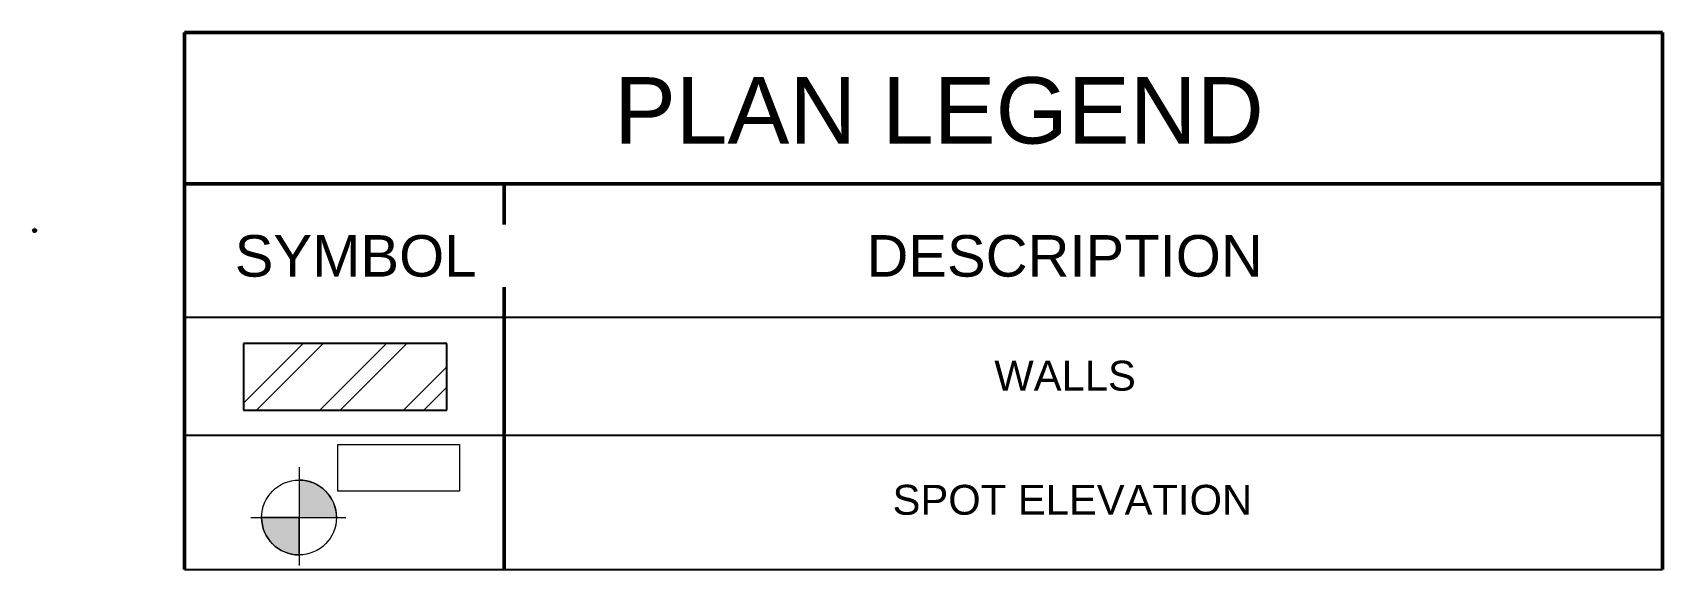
# Model space of a CAD drawing. Header units: millimetres. Extents: x -59427 to 524, y -410223 to 3435.
# Drawn here: x -9290 to 524, y 203 to 3435 of the extents above.
import ezdxf

# ---------------------------------------------------------------- set-up
doc = ezdxf.new("R2010")
doc.units = ezdxf.units.MM
for name, color, linetype, lineweight in [('A-DETL', 90, 'Continuous', 18), ('A-DETL-GENF', 92, 'Continuous', 18), ('A-DETL-MEDM', 33, 'Continuous', 25), ('A-DETL-THIN', 151, 'Continuous', 18), ('A-DETL-WIDE', 214, 'Continuous', 50), ('G-ANNO-TEXT', 231, 'Continuous', 9)]:
    doc.layers.add(name, color=color, linetype=linetype, lineweight=lineweight)
doc.styles.add('Arial_4', font='arial.ttf', dxfattribs={"height": 400})
doc.styles.add('Arial_5', font='arial.ttf', dxfattribs={"height": 250})
doc.styles.add('Arial_6', font='arial.ttf', dxfattribs={"height": 180})
doc.styles.add('Arial_B', font='arialbd.ttf', dxfattribs={"height": 5.083714})

msp = doc.modelspace()

# ---------------------------------------------------------------- hatches: boundary and pattern name
at = {"layer": 'A-DETL-GENF'}
for points in [[(-9280.448, 2240.72), (-9277.965, 2243.202), (-9288.954, 2243.202)], [(-9277.965, 2243.202), (-9277.965, 2254.191), (-9280.448, 2245.685)], [(-9277.965, 2243.202), (-9266.977, 2243.202), (-9275.483, 2245.685)], [(-9277.965, 2232.214), (-9275.483, 2240.72), (-9277.965, 2243.202)]]:
    msp.add_hatch(color=7, dxfattribs=at).paths.add_polyline_path(points)
at = {"layer": 'A-DETL-GENF', "lineweight": 9}
h = msp.add_hatch(dxfattribs=at)
h.set_pattern_fill('FP_1', color=8, style=0, pattern_type=2)
h.set_pattern_definition([(45, (-10230.2, 0), (-251.447, 251.447), []), (45, (-10230.2, 381), (-251.447, 251.447), [])])
h.paths.add_polyline_path([(-6796.279, 1161.741), (-6796.279, 1563.23), (-8020.983, 1563.23), (-8020.983, 1161.741)])
for points in [[(-7459.909, 514.736), (-7465.463, 565.036), (-7482.095, 612.83), (-7508.969, 655.71), (-7544.73, 691.516), (-7587.576, 718.444), (-7635.349, 735.138), (-7685.642, 740.755), (-7685.642, 514.736)], [(-7685.642, 289.846), (-7685.642, 514.736), (-7910.817, 514.736), (-7905.066, 464.699), (-7888.35, 417.188), (-7861.504, 374.573), (-7825.867, 338.981), (-7783.218, 312.189), (-7735.686, 295.534)]]:
    msp.add_hatch(color=250, dxfattribs=at).paths.add_polyline_path(points)

# ---------------------------------------------------------------- linework, layer by layer
at = {"layer": 'A-DETL', "lineweight": 25}
for p, q in [((-8020.983, 1563.23), (-8020.983, 1161.741)), ((-6796.279, 1563.23), (-8020.983, 1563.23)), ((-6796.279, 1161.741), (-6796.279, 1563.23)), ((-8020.983, 1161.741), (-6796.279, 1161.741))]:
    msp.add_line(p, q, dxfattribs=at)
at = {"layer": 'A-DETL-MEDM'}
for p, q in [((-8375.983, 1720.694), (524.017, 1720.694)), ((-8375.983, 1011.741), (524.017, 1011.741)), ((-8375.983, 202.787), (524.017, 202.787))]:
    msp.add_line(p, q, dxfattribs=at)
at = {"layer": 'A-DETL-THIN'}
for p, q in [((-9280.448, 2245.685), (-9288.954, 2243.202)), ((-9277.965, 2243.202), (-9288.954, 2243.202)), ((-9288.954, 2243.202), (-9280.448, 2240.72)), ((-9266.977, 2243.202), (-9288.954, 2243.202)), ((-9288.954, 2243.202), (-9280.448, 2240.72)), ((-9277.965, 2243.202), (-9288.954, 2243.202)), ((-9288.954, 2243.202), (-9280.448, 2240.72)), ((-9284.165, 2243.202), (-9271.765, 2243.202)), ((-9280.058, 2247.02), (-9283.611, 2248.847)), ((-9283.611, 2248.847), (-9281.784, 2245.295)), ((-9283.611, 2237.557), (-9281.784, 2241.109)), ((-9280.058, 2239.384), (-9283.611, 2237.557)), ((-9277.965, 2254.191), (-9280.448, 2245.685)), ((-9277.965, 2254.191), (-9280.448, 2245.685)), ((-9280.448, 2245.685), (-9277.965, 2243.202)), ((-9277.965, 2243.202), (-9280.448, 2245.685)), ((-9280.448, 2245.685), (-9277.965, 2243.202)), ((-9280.448, 2245.685), (-9277.965, 2243.202)), ((-9280.448, 2240.72), (-9277.965, 2243.202)), ((-9280.448, 2240.72), (-9277.965, 2243.202)), ((-9277.965, 2243.202), (-9280.448, 2240.72)), ((-9280.448, 2240.72), (-9277.965, 2243.202)), ((-9280.448, 2240.72), (-9277.965, 2232.214)), ((-9277.965, 2243.202), (-9277.965, 2254.191)), ((-9277.965, 2232.214), (-9277.965, 2254.191)), ((-9275.483, 2245.685), (-9277.965, 2254.191)), ((-9277.965, 2243.202), (-9277.965, 2254.191)), ((-9277.965, 2249.402), (-9277.965, 2237.002)), ((-9275.483, 2245.685), (-9277.965, 2243.202)), ((-9275.483, 2245.685), (-9277.965, 2243.202)), ((-9277.965, 2243.202), (-9275.483, 2245.685)), ((-9275.483, 2245.685), (-9277.965, 2243.202)), ((-9277.965, 2243.202), (-9266.977, 2243.202)), ((-9277.965, 2243.202), (-9277.965, 2232.214)), ((-9275.483, 2240.72), (-9277.965, 2243.202)), ((-9277.965, 2243.202), (-9275.483, 2240.72)), ((-9275.483, 2240.72), (-9277.965, 2243.202)), ((-9277.965, 2243.202), (-9266.977, 2243.202)), ((-9275.483, 2240.72), (-9277.965, 2243.202)), ((-9277.965, 2243.202), (-9277.965, 2232.214)), ((-9277.965, 2232.214), (-9275.483, 2240.72)), ((-9277.965, 2232.214), (-9275.483, 2240.72)), ((-9277.965, 2232.214), (-9275.483, 2240.72)), ((-9275.873, 2247.02), (-9272.32, 2248.847)), ((-9275.873, 2239.384), (-9272.32, 2237.557)), ((-9266.977, 2243.202), (-9275.483, 2245.685)), ((-9266.977, 2243.202), (-9275.483, 2245.685)), ((-9266.977, 2243.202), (-9275.483, 2245.685)), ((-9275.483, 2240.72), (-9266.977, 2243.202)), ((-9272.32, 2248.847), (-9274.147, 2245.295)), ((-9272.32, 2237.557), (-9274.147, 2241.109))]:
    msp.add_line(p, q, dxfattribs=at)
at = {"layer": 'A-DETL-THIN', "lineweight": 9}
for p, q in [((-7452.51, 955.659), (-6719.783, 955.659)), ((-7452.51, 673.841), (-7452.51, 955.659)), ((-6719.783, 955.659), (-6719.783, 673.841)), ((-7685.642, 817.365), (-7685.642, 225.547)), ((-7685.642, 740.755), (-7685.642, 514.736)), ((-6719.783, 673.841), (-7452.51, 673.841)), ((-7975.969, 514.736), (-7402.939, 514.736)), ((-7685.642, 514.736), (-7910.817, 514.736)), ((-7685.642, 514.736), (-7459.909, 514.736)), ((-7685.642, 289.846), (-7685.642, 514.736))]:
    msp.add_line(p, q, dxfattribs=at)
at = {"layer": 'A-DETL-THIN'}
msp.add_circle((-9277.965, 2243.202), 11.983, dxfattribs=at)
at = {"layer": 'A-DETL-THIN', "lineweight": 9}
msp.add_circle((-7685.363, 515.301), 225.455, dxfattribs=at)
for start, end in [(359.8564245, 90.0707814), (180.1435755, 269.9292186)]:
    msp.add_arc((-7685.363, 515.301), 225.455, start, end, dxfattribs=at)
at = {"layer": 'A-DETL-WIDE'}
for p, q in [((-8375.983, 3434.805), (524.017, 3434.805)), ((-8375.983, 3434.805), (-8375.983, 202.787)), ((524.017, 3434.805), (524.017, 202.787)), ((-8375.983, 2525.142), (524.017, 2525.142)), ((-6450.983, 2525.142), (-6450.983, 202.787))]:
    msp.add_line(p, q, dxfattribs=at)

# ---------------------------------------------------------------- texts
at = {"layer": 'G-ANNO-TEXT', "color": 7, "attachment_point": 1}
for s, insert, char_height, width, style in [('PLAN LEGEND', (-5789.045, 3166.582), 400, 4770.04062, 'Arial_4'), ('\\fArial|b1|i0|c0|p34|;N', (-9280.509, 2263.197), 5.08371, 6.17299, 'Arial_B'), ('^I', (-4749.045, 1458.957), 180, 1515.18937, 'Arial_6'), ('WALLS', (-3498.889, 1458.957), 180, 1042.19375, 'Arial_6'), ('SPOT ELEVATION', (-4111.64, 711.885), 180, 2573.41687, 'Arial_6')]:
    msp.add_mtext(s, dxfattribs=dict(at, insert=insert, char_height=char_height, width=width, style=style))
at = {"layer": 'G-ANNO-TEXT', "color": 7, "insert": (-4269.045, 2215.491), "char_height": 250, "width": 2894.09188, "attachment_point": 1, "style": 'Arial_5', "bg_fill": 3, "box_fill_scale": 1.25, "bg_fill_color": 9, "bg_fill_true_color": 13158600, "bg_fill_transparency": 0}
msp.add_mtext('DESCRIPTION', dxfattribs=at)

# ---------------------------------------------------------------- next in the draw order: texts
at = {"layer": 'G-ANNO-TEXT', "color": 7, "insert": (-8072.746, 2215.491), "char_height": 250, "width": 1747.67875, "attachment_point": 1, "style": 'Arial_5', "bg_fill": 3, "box_fill_scale": 1.25, "bg_fill_color": 9, "bg_fill_true_color": 13158600, "bg_fill_transparency": 0}
msp.add_mtext('SYMBOL', dxfattribs=at)

doc.saveas('drawing.dxf')
